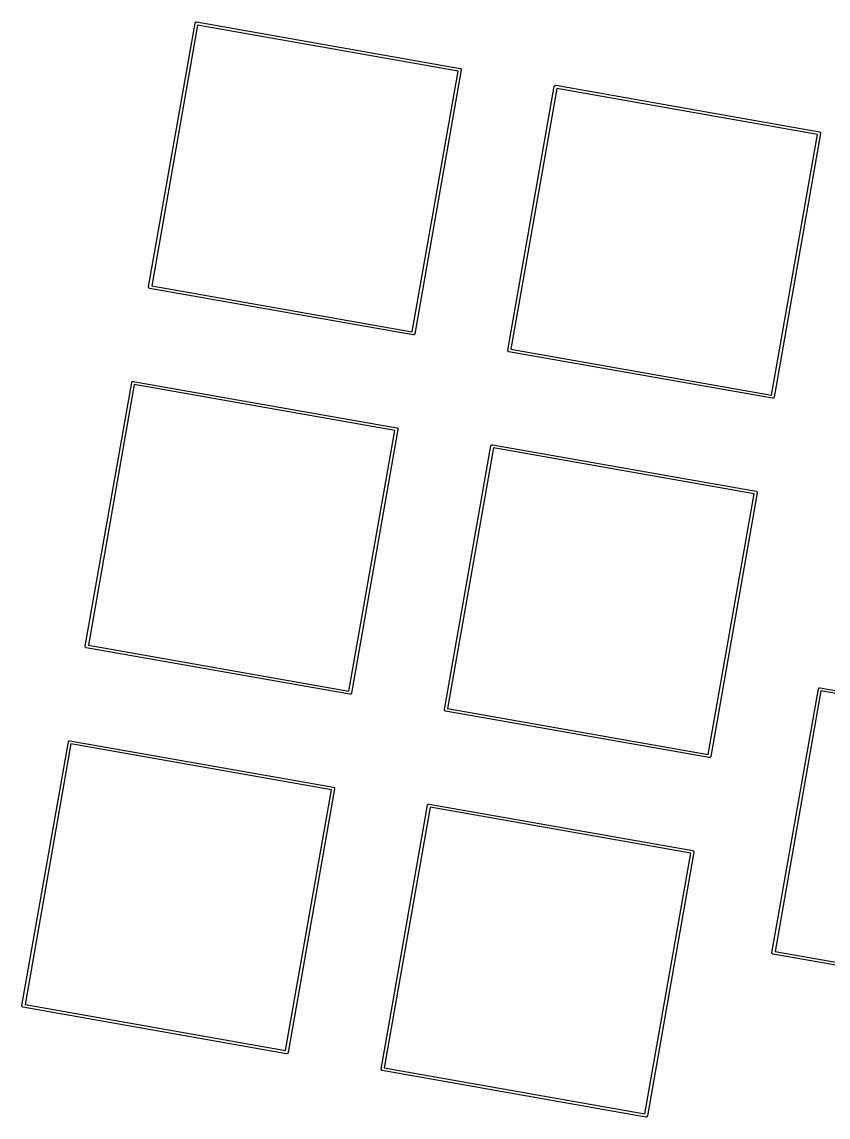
# Model space of a CAD drawing. Extents: x 63 to 356, y -134 to -45.
# Drawn here: x 63.5 to 105.6, y -106.9 to -49.8 of the extents above; entities that cross this region are included whole.
import ezdxf

# ---------------------------------------------------------------- set-up
doc = ezdxf.new("R2010")
doc.units = 0
doc.header["$MEASUREMENT"] = 0
doc.layers.add('BLACK', color=7, linetype='CONTINUOUS')

msp = doc.modelspace()

# ---------------------------------------------------------------- linework, layer by layer
at = {"layer": 'BLACK', "linetype": 'CONTINUOUS'}
for p, q in [((70.1034, -63.5809), (72.5315, -49.81)), ((72.6672, -49.9181), (70.2678, -63.5257)), ((72.5315, -49.81), (72.5327, -49.8033)), ((72.5315, -49.81), (72.5315, -49.81)), ((72.5327, -49.8033), (72.5361, -49.7975)), ((72.5361, -49.7975), (72.5384, -49.7911)), ((72.5384, -49.7911), (72.5428, -49.7859)), ((72.5428, -49.7859), (72.5461, -49.7801)), ((72.5461, -49.7801), (72.5513, -49.7757)), ((72.5513, -49.7757), (72.5557, -49.7705)), ((72.5557, -49.7705), (72.5616, -49.7671)), ((72.5616, -49.7671), (72.5667, -49.7628)), ((72.5667, -49.7628), (72.5731, -49.7605)), ((72.5731, -49.7605), (72.579, -49.7571)), ((72.579, -49.7571), (72.5856, -49.7559)), ((72.5856, -49.7559), (72.592, -49.7536)), ((72.592, -49.7536), (72.5988, -49.7536)), ((72.5988, -49.7536), (72.6054, -49.7524)), ((72.6054, -49.7524), (72.6121, -49.7536)), ((72.6121, -49.7536), (72.6121, -49.7536)), ((72.6121, -49.7536), (86.383, -52.1818)), ((86.2749, -52.3175), (72.6672, -49.9181)), ((83.8755, -65.9251), (86.2749, -52.3175)), ((86.4394, -52.2623), (84.0112, -66.0332)), ((86.383, -52.1818), (86.383, -52.1818)), ((86.383, -52.1818), (86.3897, -52.1829)), ((86.3897, -52.1829), (86.3955, -52.1863)), ((86.3955, -52.1863), (86.4019, -52.1886)), ((86.4019, -52.1886), (86.4071, -52.193)), ((86.4071, -52.193), (86.4129, -52.1964)), ((86.4129, -52.1964), (86.4173, -52.2016)), ((86.4173, -52.2016), (86.4225, -52.2059)), ((86.4225, -52.2059), (86.4258, -52.2118)), ((86.4258, -52.2118), (86.4302, -52.217)), ((86.4302, -52.217), (86.4325, -52.2233)), ((86.4325, -52.2233), (86.4359, -52.2292)), ((86.4359, -52.2292), (86.4371, -52.2359)), ((86.4371, -52.2359), (86.4394, -52.2422)), ((86.4394, -52.2422), (86.4394, -52.249)), ((86.4394, -52.249), (86.4406, -52.2557)), ((86.4406, -52.2557), (86.4394, -52.2623)), ((86.4394, -52.2623), (86.4394, -52.2623)), ((88.8639, -66.8889), (91.2921, -53.118)), ((91.2921, -53.118), (91.2933, -53.1113)), ((91.2921, -53.118), (91.2921, -53.118)), ((91.2933, -53.1113), (91.2967, -53.1055)), ((91.2967, -53.1055), (91.299, -53.0991)), ((91.299, -53.0991), (91.3034, -53.0939)), ((91.3034, -53.0939), (91.3067, -53.0881)), ((91.3067, -53.0881), (91.3119, -53.0837)), ((91.3119, -53.0837), (91.3163, -53.0785)), ((91.3163, -53.0785), (91.3221, -53.0751)), ((91.3221, -53.0751), (91.3273, -53.0708)), ((91.3273, -53.0708), (91.3337, -53.0685)), ((91.3337, -53.0685), (91.3395, -53.0651)), ((91.3395, -53.0651), (91.3462, -53.0639)), ((91.3462, -53.0639), (91.3526, -53.0616)), ((91.3526, -53.0616), (91.3593, -53.0616)), ((91.3593, -53.0616), (91.366, -53.0604)), ((91.366, -53.0604), (91.3727, -53.0616)), ((91.3727, -53.0616), (91.3727, -53.0616)), ((91.3727, -53.0616), (105.144, -55.4898)), ((91.4278, -53.2261), (89.0284, -66.8337)), ((105.035, -55.6255), (91.4278, -53.2261)), ((102.636, -69.2331), (105.035, -55.6255)), ((105.2, -55.5703), (102.772, -69.3412)), ((105.144, -55.4898), (105.144, -55.4898)), ((105.144, -55.4898), (105.15, -55.4909)), ((105.15, -55.4909), (105.156, -55.4943)), ((105.156, -55.4943), (105.162, -55.4966)), ((105.162, -55.4966), (105.168, -55.501)), ((105.168, -55.501), (105.174, -55.5044)), ((105.174, -55.5044), (105.178, -55.5096)), ((105.178, -55.5096), (105.183, -55.5139)), ((105.183, -55.5139), (105.186, -55.5198)), ((105.186, -55.5198), (105.191, -55.525)), ((105.191, -55.525), (105.193, -55.5313)), ((105.193, -55.5313), (105.196, -55.5372)), ((105.196, -55.5372), (105.198, -55.5439)), ((105.198, -55.5439), (105.2, -55.5502)), ((105.2, -55.5502), (105.2, -55.557)), ((105.2, -55.557), (105.201, -55.5637)), ((105.201, -55.5637), (105.2, -55.5703)), ((105.2, -55.5703), (105.2, -55.5703)), ((70.1022, -63.5876), (70.1034, -63.5809)), ((70.1034, -63.5942), (70.1022, -63.5876)), ((70.1034, -63.5809), (70.1034, -63.5809)), ((70.1034, -63.601), (70.1034, -63.5942)), ((70.1057, -63.6074), (70.1034, -63.601)), ((70.1068, -63.614), (70.1057, -63.6074)), ((70.1102, -63.6199), (70.1068, -63.614)), ((70.1125, -63.6262), (70.1102, -63.6199)), ((70.1169, -63.6314), (70.1125, -63.6262)), ((70.1203, -63.6373), (70.1169, -63.6314)), ((70.1255, -63.6416), (70.1203, -63.6373)), ((70.1298, -63.6468), (70.1255, -63.6416)), ((70.1357, -63.6502), (70.1298, -63.6468)), ((70.1409, -63.6546), (70.1357, -63.6502)), ((70.1472, -63.6569), (70.1409, -63.6546)), ((70.1531, -63.6603), (70.1472, -63.6569)), ((70.1598, -63.6614), (70.1531, -63.6603)), ((83.9307, -66.0896), (70.1598, -63.6614)), ((70.1598, -63.6614), (70.1598, -63.6614)), ((70.2678, -63.5257), (83.8755, -65.9251)), ((83.9373, -66.0908), (83.9307, -66.0896)), ((83.9307, -66.0896), (83.9307, -66.0896)), ((83.944, -66.0896), (83.9373, -66.0908)), ((83.9508, -66.0896), (83.944, -66.0896)), ((83.9571, -66.0873), (83.9508, -66.0896)), ((83.9638, -66.0861), (83.9571, -66.0873)), ((83.9696, -66.0827), (83.9638, -66.0861)), ((83.976, -66.0804), (83.9696, -66.0827)), ((83.9812, -66.0761), (83.976, -66.0804)), ((83.9871, -66.0727), (83.9812, -66.0761)), ((83.9914, -66.0675), (83.9871, -66.0727)), ((83.9966, -66.0632), (83.9914, -66.0675)), ((84, -66.0573), (83.9966, -66.0632)), ((84.0043, -66.0521), (84, -66.0573)), ((84.0066, -66.0457), (84.0043, -66.0521)), ((84.01, -66.0399), (84.0066, -66.0457)), ((84.0112, -66.0332), (84.01, -66.0399)), ((84.0112, -66.0332), (84.0112, -66.0332)), ((89.0284, -66.8337), (102.636, -69.2331)), ((88.8628, -66.8956), (88.8639, -66.8889)), ((88.8639, -66.9022), (88.8628, -66.8956)), ((88.8639, -66.8889), (88.8639, -66.8889)), ((88.8639, -66.909), (88.8639, -66.9022)), ((88.8663, -66.9154), (88.8639, -66.909)), ((88.8674, -66.922), (88.8663, -66.9154)), ((88.8708, -66.9279), (88.8674, -66.922)), ((88.8731, -66.9342), (88.8708, -66.9279)), ((88.8775, -66.9394), (88.8731, -66.9342)), ((88.8809, -66.9453), (88.8775, -66.9394)), ((88.8861, -66.9496), (88.8809, -66.9453)), ((88.8904, -66.9548), (88.8861, -66.9496)), ((88.8963, -66.9582), (88.8904, -66.9548)), ((88.9015, -66.9626), (88.8963, -66.9582)), ((88.9078, -66.9649), (88.9015, -66.9626)), ((88.9137, -66.9683), (88.9078, -66.9649)), ((88.9203, -66.9694), (88.9137, -66.9683)), ((88.9204, -66.9694), (88.9203, -66.9694)), ((102.691, -69.3976), (88.9204, -66.9694)), ((66.7954, -82.3415), (69.2235, -68.5706)), ((69.2235, -68.5706), (69.2247, -68.5639)), ((69.2235, -68.5706), (69.2235, -68.5706)), ((69.2247, -68.5639), (69.2281, -68.5581)), ((69.2281, -68.5581), (69.2304, -68.5517)), ((69.2304, -68.5517), (69.2348, -68.5465)), ((69.2348, -68.5465), (69.2382, -68.5406)), ((69.2382, -68.5406), (69.2433, -68.5363)), ((69.2433, -68.5363), (69.2477, -68.5311)), ((69.2477, -68.5311), (69.2536, -68.5277)), ((69.2536, -68.5277), (69.2587, -68.5234)), ((69.2587, -68.5234), (69.2651, -68.5211)), ((69.2651, -68.5211), (69.271, -68.5177)), ((69.271, -68.5177), (69.2776, -68.5165)), ((69.2776, -68.5165), (69.284, -68.5142)), ((69.284, -68.5142), (69.2908, -68.5142)), ((69.2908, -68.5142), (69.2974, -68.513)), ((69.2974, -68.513), (69.3041, -68.5142)), ((69.3041, -68.5142), (69.3041, -68.5142)), ((69.3041, -68.5142), (83.075, -70.9424)), ((69.3592, -68.6787), (66.9598, -82.2863)), ((82.9669, -71.0781), (69.3592, -68.6787)), ((102.698, -69.3988), (102.691, -69.3976)), ((102.691, -69.3976), (102.691, -69.3976)), ((102.705, -69.3976), (102.698, -69.3988)), ((102.711, -69.3976), (102.705, -69.3976)), ((102.718, -69.3953), (102.711, -69.3976)), ((102.724, -69.3941), (102.718, -69.3953)), ((102.73, -69.3907), (102.724, -69.3941)), ((102.737, -69.3884), (102.73, -69.3907)), ((102.742, -69.3841), (102.737, -69.3884)), ((102.748, -69.3807), (102.742, -69.3841)), ((102.752, -69.3755), (102.748, -69.3807)), ((102.757, -69.3712), (102.752, -69.3755)), ((102.761, -69.3653), (102.757, -69.3712)), ((102.765, -69.3601), (102.761, -69.3653)), ((102.767, -69.3537), (102.765, -69.3601)), ((102.771, -69.3479), (102.767, -69.3537)), ((102.772, -69.3412), (102.771, -69.3479)), ((102.772, -69.3412), (102.772, -69.3412)), ((80.5675, -84.6857), (82.9669, -71.0781)), ((83.1314, -71.0229), (80.7032, -84.7938)), ((83.075, -70.9424), (83.075, -70.9424)), ((83.075, -70.9424), (83.0817, -70.9435)), ((83.0817, -70.9435), (83.0875, -70.9469)), ((83.0875, -70.9469), (83.0939, -70.9492)), ((83.0939, -70.9492), (83.0991, -70.9536)), ((83.0991, -70.9536), (83.1049, -70.957)), ((83.1049, -70.957), (83.1093, -70.9622)), ((83.1093, -70.9622), (83.1145, -70.9665)), ((83.1145, -70.9665), (83.1178, -70.9724)), ((83.1178, -70.9724), (83.1222, -70.9776)), ((83.1222, -70.9776), (83.1245, -70.9839)), ((83.1245, -70.9839), (83.1279, -70.9898)), ((83.1279, -70.9898), (83.1291, -70.9964)), ((83.1291, -70.9964), (83.1314, -71.0028)), ((83.1314, -71.0028), (83.1314, -71.0096)), ((83.1314, -71.0096), (83.1326, -71.0162)), ((83.1326, -71.0162), (83.1314, -71.0229)), ((83.1314, -71.0229), (83.1314, -71.0229)), ((85.5559, -85.6495), (87.9841, -71.8786)), ((88.1198, -71.9866), (85.7204, -85.5943)), ((87.9841, -71.8786), (87.9853, -71.8719)), ((87.9841, -71.8786), (87.9841, -71.8786)), ((87.9853, -71.8719), (87.9887, -71.8661)), ((87.9887, -71.8661), (87.991, -71.8597)), ((87.991, -71.8597), (87.9954, -71.8545)), ((87.9954, -71.8545), (87.9987, -71.8486)), ((87.9987, -71.8486), (88.0039, -71.8443)), ((88.0039, -71.8443), (88.0083, -71.8391)), ((88.0083, -71.8391), (88.0141, -71.8357)), ((88.0141, -71.8357), (88.0193, -71.8314)), ((88.0193, -71.8314), (88.0257, -71.8291)), ((88.0257, -71.8291), (88.0315, -71.8257)), ((88.0315, -71.8257), (88.0382, -71.8245)), ((88.0382, -71.8245), (88.0446, -71.8222)), ((88.0446, -71.8222), (88.0513, -71.8222)), ((88.0513, -71.8222), (88.058, -71.821)), ((88.058, -71.821), (88.0647, -71.8222)), ((88.0647, -71.8222), (88.0647, -71.8222)), ((88.0647, -71.8222), (101.836, -74.2504)), ((101.728, -74.3861), (88.1198, -71.9866)), ((101.836, -74.2504), (101.836, -74.2504)), ((101.836, -74.2504), (101.842, -74.2515)), ((101.842, -74.2515), (101.848, -74.2549)), ((101.848, -74.2549), (101.854, -74.2572)), ((101.854, -74.2572), (101.86, -74.2616)), ((101.86, -74.2616), (101.866, -74.265)), ((101.866, -74.265), (101.87, -74.2702)), ((101.87, -74.2702), (101.875, -74.2745)), ((101.875, -74.2745), (101.878, -74.2804)), ((101.878, -74.2804), (101.883, -74.2856)), ((101.883, -74.2856), (101.885, -74.2919)), ((101.885, -74.2919), (101.888, -74.2978)), ((101.888, -74.2978), (101.89, -74.3044)), ((101.89, -74.3044), (101.892, -74.3108)), ((101.892, -74.3108), (101.892, -74.3176)), ((101.892, -74.3176), (101.893, -74.3242)), ((99.3281, -87.9937), (101.728, -74.3861)), ((101.892, -74.3309), (99.4638, -88.1018)), ((101.893, -74.3242), (101.892, -74.3309)), ((101.892, -74.3309), (101.892, -74.3309)), ((66.9598, -82.2863), (80.5675, -84.6857)), ((66.7942, -82.3481), (66.7954, -82.3415)), ((66.7954, -82.3548), (66.7942, -82.3481)), ((66.7954, -82.3415), (66.7954, -82.3415)), ((66.7954, -82.3616), (66.7954, -82.3548)), ((66.7977, -82.3679), (66.7954, -82.3616)), ((66.7989, -82.3746), (66.7977, -82.3679)), ((66.8022, -82.3805), (66.7989, -82.3746)), ((66.8045, -82.3868), (66.8022, -82.3805)), ((66.8089, -82.392), (66.8045, -82.3868)), ((66.8123, -82.3979), (66.8089, -82.392)), ((66.8175, -82.4022), (66.8123, -82.3979)), ((66.8218, -82.4074), (66.8175, -82.4022)), ((66.8277, -82.4108), (66.8218, -82.4074)), ((66.8329, -82.4152), (66.8277, -82.4108)), ((66.8392, -82.4175), (66.8329, -82.4152)), ((66.8451, -82.4209), (66.8392, -82.4175)), ((66.8518, -82.422), (66.8451, -82.4209)), ((80.6227, -84.8502), (66.8518, -82.422)), ((66.8518, -82.422), (66.8518, -82.422)), ((102.663, -98.3378), (105.091, -84.5669)), ((105.091, -84.5669), (105.092, -84.5602)), ((105.091, -84.5669), (105.091, -84.5669)), ((105.092, -84.5602), (105.095, -84.5543)), ((105.095, -84.5543), (105.098, -84.548)), ((105.098, -84.548), (105.102, -84.5428)), ((105.102, -84.5428), (105.105, -84.5369)), ((105.105, -84.5369), (105.111, -84.5326)), ((105.111, -84.5326), (105.115, -84.5274)), ((105.115, -84.5274), (105.121, -84.524)), ((105.121, -84.524), (105.126, -84.5197)), ((105.126, -84.5197), (105.132, -84.5173)), ((105.132, -84.5173), (105.138, -84.514)), ((105.138, -84.514), (105.145, -84.5128)), ((105.145, -84.5128), (105.151, -84.5105)), ((105.151, -84.5105), (105.158, -84.5105)), ((105.158, -84.5105), (105.165, -84.5093)), ((105.165, -84.5093), (105.171, -84.5105)), ((105.171, -84.5105), (105.171, -84.5105)), ((105.171, -84.5105), (118.942, -86.9386)), ((80.6293, -84.8514), (80.6227, -84.8502)), ((80.6227, -84.8502), (80.6227, -84.8502)), ((80.636, -84.8502), (80.6293, -84.8514)), ((80.6428, -84.8502), (80.636, -84.8502)), ((80.6491, -84.8479), (80.6428, -84.8502)), ((80.6558, -84.8467), (80.6491, -84.8479)), ((80.6616, -84.8433), (80.6558, -84.8467)), ((80.668, -84.841), (80.6616, -84.8433)), ((80.6732, -84.8367), (80.668, -84.841)), ((80.6791, -84.8333), (80.6732, -84.8367)), ((80.6834, -84.8281), (80.6791, -84.8333)), ((80.6886, -84.8237), (80.6834, -84.8281)), ((80.692, -84.8179), (80.6886, -84.8237)), ((80.6963, -84.8127), (80.692, -84.8179)), ((80.6986, -84.8063), (80.6963, -84.8127)), ((80.702, -84.8005), (80.6986, -84.8063)), ((80.7032, -84.7938), (80.702, -84.8005)), ((80.7032, -84.7938), (80.7032, -84.7938)), ((105.226, -84.6749), (102.827, -98.2826)), ((118.834, -87.0743), (105.226, -84.6749)), ((85.5548, -85.6561), (85.5559, -85.6495)), ((85.5559, -85.6628), (85.5548, -85.6561)), ((85.5559, -85.6495), (85.5559, -85.6495)), ((85.5559, -85.6696), (85.5559, -85.6628)), ((85.5583, -85.6759), (85.5559, -85.6696)), ((85.5594, -85.6826), (85.5583, -85.6759)), ((85.5628, -85.6885), (85.5594, -85.6826)), ((85.5651, -85.6948), (85.5628, -85.6885)), ((85.5695, -85.7), (85.5651, -85.6948)), ((85.5729, -85.7059), (85.5695, -85.7)), ((85.5781, -85.7102), (85.5729, -85.7059)), ((85.5824, -85.7154), (85.5781, -85.7102)), ((85.5883, -85.7188), (85.5824, -85.7154)), ((85.5935, -85.7231), (85.5883, -85.7188)), ((85.5998, -85.7255), (85.5935, -85.7231)), ((85.6057, -85.7288), (85.5998, -85.7255)), ((85.6123, -85.73), (85.6057, -85.7288)), ((85.6124, -85.73), (85.6123, -85.73)), ((99.3832, -88.1582), (85.6124, -85.73)), ((85.7204, -85.5943), (99.3281, -87.9937)), ((63.4874, -101.102), (65.9155, -87.3312)), ((66.0512, -87.4392), (63.6518, -101.047)), ((65.9155, -87.3312), (65.9167, -87.3245)), ((65.9155, -87.3312), (65.9155, -87.3312)), ((65.9167, -87.3245), (65.9201, -87.3186)), ((65.9201, -87.3186), (65.9224, -87.3123)), ((65.9224, -87.3123), (65.9268, -87.3071)), ((65.9268, -87.3071), (65.9302, -87.3012)), ((65.9302, -87.3012), (65.9353, -87.2969)), ((65.9353, -87.2969), (65.9397, -87.2917)), ((65.9397, -87.2917), (65.9456, -87.2883)), ((65.9456, -87.2883), (65.9507, -87.284)), ((65.9507, -87.284), (65.9571, -87.2816)), ((65.9571, -87.2816), (65.963, -87.2783)), ((65.963, -87.2783), (65.9696, -87.2771)), ((65.9696, -87.2771), (65.976, -87.2748)), ((65.976, -87.2748), (65.9828, -87.2748)), ((65.9828, -87.2748), (65.9894, -87.2736)), ((65.9894, -87.2736), (65.9961, -87.2748)), ((65.9961, -87.2748), (65.9961, -87.2748)), ((65.9961, -87.2748), (79.767, -89.7029)), ((79.6589, -89.8386), (66.0512, -87.4392)), ((99.3899, -88.1594), (99.3832, -88.1582)), ((99.3832, -88.1582), (99.3832, -88.1582)), ((99.3966, -88.1582), (99.3899, -88.1594)), ((99.4033, -88.1582), (99.3966, -88.1582)), ((99.4097, -88.1559), (99.4033, -88.1582)), ((99.4164, -88.1547), (99.4097, -88.1559)), ((99.4222, -88.1513), (99.4164, -88.1547)), ((99.4286, -88.149), (99.4222, -88.1513)), ((99.4338, -88.1447), (99.4286, -88.149)), ((99.4396, -88.1413), (99.4338, -88.1447)), ((99.444, -88.1361), (99.4396, -88.1413)), ((99.4492, -88.1317), (99.444, -88.1361)), ((99.4526, -88.1259), (99.4492, -88.1317)), ((99.4569, -88.1207), (99.4526, -88.1259)), ((99.4592, -88.1143), (99.4569, -88.1207)), ((99.4626, -88.1085), (99.4592, -88.1143)), ((99.4638, -88.1018), (99.4626, -88.1085)), ((99.4638, -88.1018), (99.4638, -88.1018)), ((79.767, -89.7029), (79.767, -89.703)), ((79.767, -89.703), (79.7737, -89.7041)), ((79.7737, -89.7041), (79.7795, -89.7075)), ((79.7795, -89.7075), (79.7859, -89.7098)), ((79.7859, -89.7098), (79.7911, -89.7142)), ((79.7911, -89.7142), (79.7969, -89.7176)), ((79.7969, -89.7176), (79.8013, -89.7227)), ((79.8013, -89.7227), (79.8065, -89.7271)), ((79.8065, -89.7271), (79.8098, -89.733)), ((79.8098, -89.733), (79.8142, -89.7381)), ((79.8142, -89.7381), (79.8165, -89.7445)), ((79.8165, -89.7445), (79.8199, -89.7504)), ((79.8199, -89.7504), (79.8211, -89.757)), ((77.2595, -103.446), (79.6589, -89.8386)), ((79.8234, -89.7835), (77.3952, -103.554)), ((79.8211, -89.757), (79.8234, -89.7634)), ((79.8234, -89.7634), (79.8234, -89.7702)), ((79.8234, -89.7702), (79.8246, -89.7768)), ((79.8246, -89.7768), (79.8234, -89.7835)), ((79.8234, -89.7835), (79.8234, -89.7835)), ((82.248, -104.41), (84.6761, -90.6392)), ((84.8118, -90.7472), (82.4124, -104.355)), ((84.6761, -90.6392), (84.6773, -90.6325)), ((84.6761, -90.6392), (84.6761, -90.6392)), ((84.6773, -90.6325), (84.6807, -90.6266)), ((84.6807, -90.6266), (84.683, -90.6203)), ((84.683, -90.6203), (84.6874, -90.6151)), ((84.6874, -90.6151), (84.6907, -90.6092)), ((84.6907, -90.6092), (84.6959, -90.6049)), ((84.6959, -90.6049), (84.7003, -90.5997)), ((84.7003, -90.5997), (84.7061, -90.5963)), ((84.7061, -90.5963), (84.7113, -90.592)), ((84.7113, -90.592), (84.7177, -90.5896)), ((84.7177, -90.5896), (84.7236, -90.5863)), ((84.7236, -90.5863), (84.7302, -90.5851)), ((84.7302, -90.5851), (84.7366, -90.5828)), ((84.7366, -90.5828), (84.7433, -90.5828)), ((84.7433, -90.5828), (84.75, -90.5816)), ((84.75, -90.5816), (84.7567, -90.5828)), ((84.7567, -90.5828), (84.7567, -90.5828)), ((84.7567, -90.5828), (98.5276, -93.0109)), ((98.4195, -93.1466), (84.8118, -90.7472)), ((96.0201, -106.754), (98.4195, -93.1466)), ((98.584, -93.0915), (96.1558, -106.862)), ((98.5276, -93.0109), (98.5276, -93.0109)), ((98.5276, -93.0109), (98.5342, -93.0121)), ((98.5342, -93.0121), (98.5401, -93.0155)), ((98.5401, -93.0155), (98.5465, -93.0178)), ((98.5465, -93.0178), (98.5517, -93.0222)), ((98.5517, -93.0222), (98.5575, -93.0256)), ((98.5575, -93.0256), (98.5619, -93.0307)), ((98.5619, -93.0307), (98.5671, -93.0351)), ((98.5671, -93.0351), (98.5704, -93.041)), ((98.5704, -93.041), (98.5748, -93.0461)), ((98.5748, -93.0461), (98.5771, -93.0525)), ((98.5771, -93.0525), (98.5805, -93.0584)), ((98.5805, -93.0584), (98.5817, -93.065)), ((98.5817, -93.065), (98.584, -93.0714)), ((98.584, -93.0714), (98.584, -93.0782)), ((98.584, -93.0782), (98.5852, -93.0848)), ((98.5852, -93.0848), (98.584, -93.0915)), ((98.584, -93.0915), (98.584, -93.0915)), ((102.827, -98.2826), (116.435, -100.682)), ((102.661, -98.3444), (102.663, -98.3378)), ((102.663, -98.3511), (102.661, -98.3444)), ((102.663, -98.3378), (102.663, -98.3378)), ((102.663, -98.3579), (102.663, -98.3511)), ((102.665, -98.3642), (102.663, -98.3579)), ((102.666, -98.3709), (102.665, -98.3642)), ((102.669, -98.3768), (102.666, -98.3709)), ((102.672, -98.3831), (102.669, -98.3768)), ((102.676, -98.3883), (102.672, -98.3831)), ((102.679, -98.3942), (102.676, -98.3883)), ((102.685, -98.3985), (102.679, -98.3942)), ((102.689, -98.4037), (102.685, -98.3985)), ((102.695, -98.4071), (102.689, -98.4037)), ((102.7, -98.4114), (102.695, -98.4071)), ((102.706, -98.4138), (102.7, -98.4114)), ((102.712, -98.4171), (102.706, -98.4138)), ((102.719, -98.4183), (102.712, -98.4171)), ((116.49, -100.846), (102.719, -98.4183)), ((102.719, -98.4183), (102.719, -98.4183)), ((63.4862, -101.109), (63.4874, -101.102)), ((63.4874, -101.115), (63.4862, -101.109)), ((63.4874, -101.102), (63.4874, -101.102)), ((63.4874, -101.122), (63.4874, -101.115)), ((63.4897, -101.129), (63.4874, -101.122)), ((63.4909, -101.135), (63.4897, -101.129)), ((63.4942, -101.141), (63.4909, -101.135)), ((63.4966, -101.147), (63.4942, -101.141)), ((63.5009, -101.153), (63.4966, -101.147)), ((63.5043, -101.158), (63.5009, -101.153)), ((63.5095, -101.163), (63.5043, -101.158)), ((63.5138, -101.168), (63.5095, -101.163)), ((63.5197, -101.171), (63.5138, -101.168)), ((63.5249, -101.176), (63.5197, -101.171)), ((63.5312, -101.178), (63.5249, -101.176)), ((63.5371, -101.181), (63.5312, -101.178)), ((63.5438, -101.183), (63.5371, -101.181)), ((77.3147, -103.611), (63.5438, -101.183)), ((63.5438, -101.183), (63.5438, -101.183)), ((63.6518, -101.047), (77.2595, -103.446)), ((77.3213, -103.612), (77.3147, -103.611)), ((77.3147, -103.611), (77.3147, -103.611)), ((77.328, -103.611), (77.3213, -103.612)), ((77.3348, -103.611), (77.328, -103.611)), ((77.3411, -103.608), (77.3348, -103.611)), ((77.3478, -103.607), (77.3411, -103.608)), ((77.3536, -103.604), (77.3478, -103.607)), ((77.36, -103.602), (77.3536, -103.604)), ((77.3652, -103.597), (77.36, -103.602)), ((77.3711, -103.594), (77.3652, -103.597)), ((77.3754, -103.589), (77.3711, -103.594)), ((77.3806, -103.584), (77.3754, -103.589)), ((77.384, -103.578), (77.3806, -103.584)), ((77.3883, -103.573), (77.384, -103.578)), ((77.3906, -103.567), (77.3883, -103.573)), ((77.394, -103.561), (77.3906, -103.567)), ((77.3952, -103.554), (77.394, -103.561)), ((77.3952, -103.554), (77.3952, -103.554)), ((82.2468, -104.417), (82.248, -104.41)), ((82.248, -104.423), (82.2468, -104.417)), ((82.248, -104.41), (82.248, -104.41)), ((82.248, -104.43), (82.248, -104.423)), ((82.2503, -104.437), (82.248, -104.43)), ((82.2514, -104.443), (82.2503, -104.437)), ((82.2548, -104.449), (82.2514, -104.443)), ((82.2571, -104.455), (82.2548, -104.449)), ((82.2615, -104.461), (82.2571, -104.455)), ((82.2649, -104.466), (82.2615, -104.461)), ((82.2701, -104.471), (82.2649, -104.466)), ((82.2744, -104.476), (82.2701, -104.471)), ((82.2803, -104.479), (82.2744, -104.476)), ((82.2855, -104.484), (82.2803, -104.479)), ((82.2918, -104.486), (82.2855, -104.484)), ((82.2977, -104.489), (82.2918, -104.486)), ((82.3043, -104.491), (82.2977, -104.489)), ((82.3044, -104.491), (82.3043, -104.491)), ((96.0752, -106.919), (82.3044, -104.491)), ((82.4124, -104.355), (96.0201, -106.754)), ((96.1316, -106.902), (96.1258, -106.905)), ((96.136, -106.897), (96.1316, -106.902)), ((96.1412, -106.892), (96.136, -106.897)), ((96.1446, -106.886), (96.1412, -106.892)), ((96.1489, -106.881), (96.1446, -106.886)), ((96.1512, -106.875), (96.1489, -106.881)), ((96.1546, -106.869), (96.1512, -106.875)), ((96.1558, -106.862), (96.1546, -106.869)), ((96.1558, -106.862), (96.1558, -106.862)), ((96.0819, -106.92), (96.0752, -106.919)), ((96.0752, -106.919), (96.0752, -106.919)), ((96.0886, -106.919), (96.0819, -106.92)), ((96.0953, -106.919), (96.0886, -106.919)), ((96.1017, -106.916), (96.0953, -106.919)), ((96.1084, -106.915), (96.1017, -106.916)), ((96.1142, -106.912), (96.1084, -106.915)), ((96.1206, -106.91), (96.1142, -106.912)), ((96.1258, -106.905), (96.1206, -106.91))]:
    msp.add_line(p, q, dxfattribs=at)

doc.saveas('drawing.dxf')
